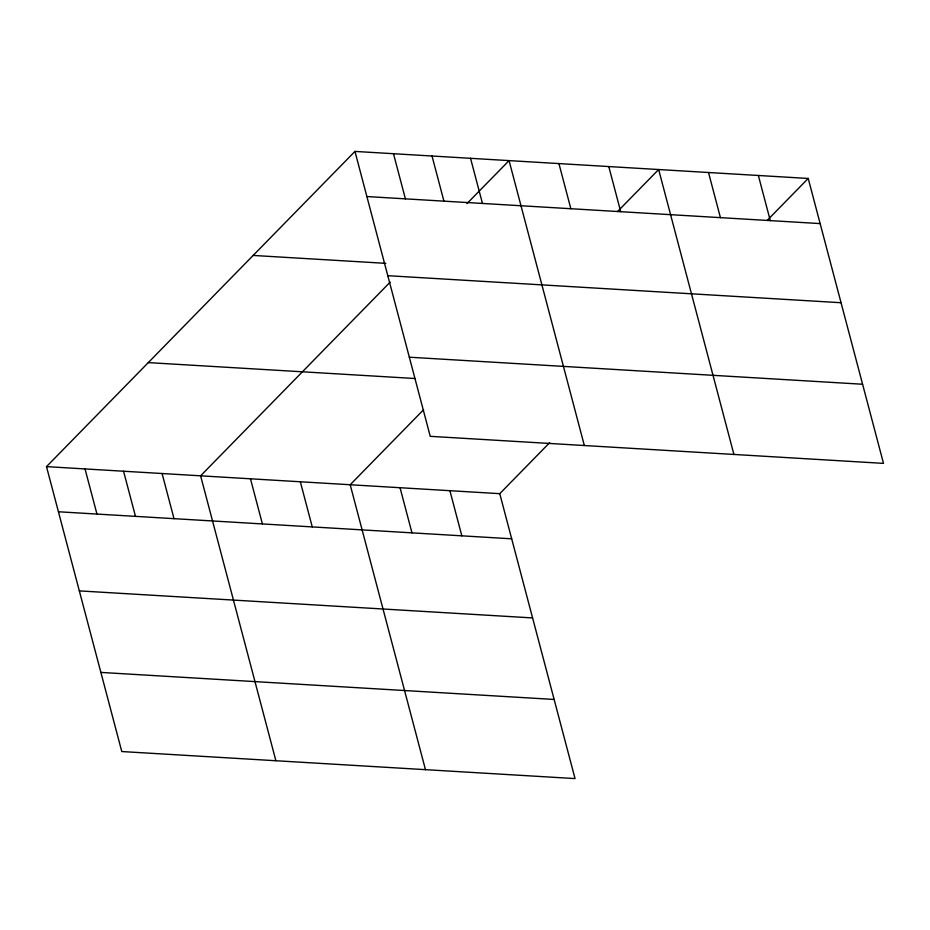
<?xml version="1.0" encoding="UTF-8"?>
<svg xmlns="http://www.w3.org/2000/svg" width="930" height="930" viewBox="0 0 930 930"><rect width="100%" height="100%" fill="white"/><g stroke="black" fill="none" stroke-linecap="round" stroke-linejoin="round"><path stroke-width="1.4" d="M549.677 442.657L499.759 493.667L575.042 778.584L121.784 751.545L46.5 466.627L354.958 151.416L808.217 178.455L883.5 463.373L430.241 436.333L354.958 151.416M390.135 282.15L200.613 475.823L275.885 760.74M466.976 203.612L509.07 160.611L584.342 445.528M423.592 409.723L350.192 484.739L425.463 769.656M617.532 211.54L658.649 169.527L733.921 454.456M767.111 220.468L808.217 178.455M366.885 196.556L820.144 223.595M253.169 255.436L385.869 263.353M387.787 275.687L841.057 302.727M409.328 357.201L862.598 384.241M148.289 362.607L414.943 378.51M46.5 466.627L499.759 493.667M58.427 511.767L511.686 538.807M79.329 590.887L532.599 617.927M100.87 672.413L554.141 699.453M758.357 175.479L770.284 220.619M708.509 172.503L720.425 217.643M608.79 166.563L620.717 211.691M558.93 163.587L570.857 208.727M470.545 158.309L482.461 203.449M432.008 156.007L443.936 201.147M393.483 153.717L405.41 198.857M449.899 490.691L461.826 535.831M400.04 487.715L411.967 532.855M300.332 481.763L312.248 526.903M250.472 478.787L262.4 523.927M162.087 473.521L174.003 518.661M123.551 471.219L135.478 516.359M85.025 468.929L96.953 514.058"/></g></svg>
